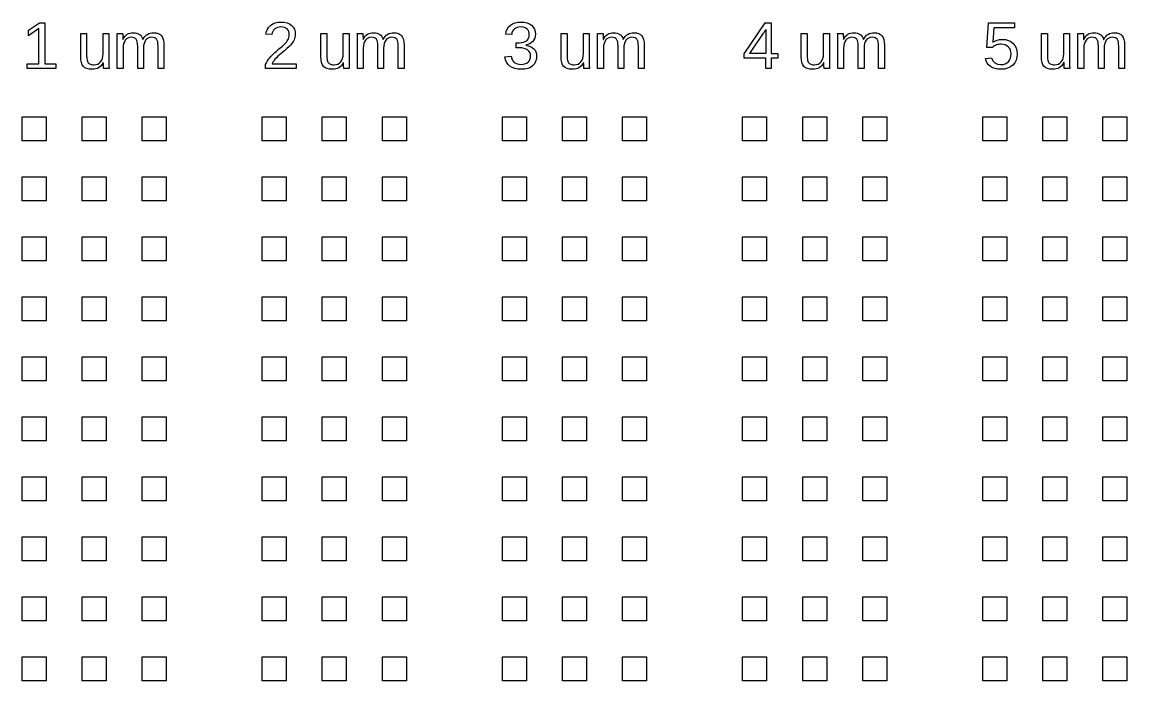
# Model space of a CAD drawing. Extents: x -21493 to 21493, y -12519 to 35265.
# Drawn here: x -19593 to -10396, y 5575 to 11061 of the extents above; entities that cross this region are included whole.
import ezdxf

# ---------------------------------------------------------------- set-up
doc = ezdxf.new("R2010")
doc.units = 0
doc.layers.add('L0D0_0', color=1, linetype='CONTINUOUS')

msp = doc.modelspace()

# ---------------------------------------------------------------- linework, layer by layer
at = {"layer": 'L0D0_0'}
for points in [[(-19551.05, 10673.452), (-19551.05, 10714.943), (-19453.686, 10714.943), (-19453.686, 11008.914), (-19539.954, 10947.355), (-19539.954, 10993.458), (-19449.587, 11055.559), (-19404.601, 11055.559), (-19404.601, 10714.943), (-19311.533, 10714.943), (-19311.533, 10673.452)], [(-17566.126, 10673.452), (-17566.126, 10707.896), (-17558.831, 10723.293), (-17550.733, 10737.758), (-17541.934, 10751.294), (-17532.337, 10763.894), (-17522.24, 10775.743), (-17511.845, 10787.015), (-17501.249, 10797.709), (-17490.451, 10807.826), (-17479.455, 10817.482), (-17468.56, 10826.777), (-17457.661, 10835.719), (-17446.867, 10844.303), (-17436.371, 10852.708), (-17426.375, 10861.116), (-17416.875, 10869.524), (-17407.979, 10877.929), (-17399.684, 10886.438), (-17392.284, 10895.153), (-17385.686, 10904.065), (-17379.89, 10913.183), (-17375.19, 10922.709), (-17371.893, 10932.848), (-17369.894, 10943.591), (-17369.192, 10954.948), (-17370.394, 10969.795), (-17373.791, 10982.882), (-17379.592, 10994.201), (-17387.685, 11003.761), (-17397.782, 11011.354), (-17409.68, 11016.781), (-17423.377, 11020.036), (-17438.87, 11021.119), (-17453.764, 11020.061), (-17467.359, 11016.881), (-17479.455, 11011.585), (-17490.253, 11004.168), (-17499.35, 10994.836), (-17506.348, 10983.794), (-17511.245, 10971.043), (-17514.042, 10956.574), (-17563.925, 10961.185), (-17559.427, 10982.933), (-17551.43, 11002.337), (-17540.036, 11019.406), (-17525.042, 11034.135), (-17507.045, 11046), (-17486.755, 11054.476), (-17463.961, 11059.558), (-17438.87, 11061.254), (-17411.68, 11059.549), (-17387.786, 11054.442), (-17367.294, 11045.924), (-17350.099, 11034.001), (-17336.504, 11018.939), (-17326.806, 11001.018), (-17321.01, 10980.228), (-17319.011, 10956.574), (-17319.708, 10945.473), (-17321.611, 10934.406), (-17324.71, 10923.373), (-17329.208, 10912.373), (-17334.904, 10901.39), (-17341.804, 10890.407), (-17349.998, 10879.42), (-17359.398, 10868.437), (-17371.792, 10855.946), (-17388.685, 10840.439), (-17410.18, 10821.913), (-17436.17, 10800.371), (-17450.966, 10787.939), (-17464.163, 10776.133), (-17475.759, 10764.953), (-17485.852, 10754.402), (-17494.352, 10744.259), (-17501.648, 10734.301), (-17507.645, 10724.532), (-17512.345, 10714.943), (-17313.114, 10714.943), (-17313.114, 10673.452)], [(-15439.851, 10668.029), (-15467.441, 10669.663), (-15492.032, 10674.573), (-15513.725, 10682.75), (-15532.419, 10694.2), (-15548.014, 10708.853), (-15560.009, 10726.64), (-15568.505, 10747.565), (-15573.503, 10771.622), (-15523.12, 10776.234), (-15514.225, 10746.574), (-15497.429, 10725.385), (-15472.636, 10712.675), (-15439.851, 10708.438), (-15422.354, 10709.572), (-15406.961, 10712.978), (-15393.466, 10718.656), (-15381.971, 10726.607), (-15372.773, 10736.792), (-15366.175, 10749.182), (-15362.277, 10763.777), (-15360.975, 10780.573), (-15362.474, 10795.31), (-15366.973, 10808.335), (-15374.47, 10819.649), (-15384.97, 10829.251), (-15398.263, 10836.903), (-15414.256, 10842.371), (-15432.95, 10845.652), (-15454.244, 10846.744), (-15481.834, 10846.744), (-15481.834, 10889.05), (-15455.345, 10889.05), (-15436.352, 10890.142), (-15419.657, 10893.422), (-15405.26, 10898.887), (-15393.067, 10906.539), (-15383.369, 10916.123), (-15376.469, 10927.388), (-15372.374, 10940.328), (-15370.971, 10954.948), (-15372.071, 10969.463), (-15375.469, 10982.37), (-15381.068, 10993.668), (-15388.968, 11003.357), (-15399.065, 11011.127), (-15411.358, 11016.68), (-15425.852, 11020.006), (-15442.547, 11021.119), (-15457.945, 11020.086), (-15471.737, 11016.982), (-15484.035, 11011.812), (-15494.732, 11004.575), (-15503.729, 10995.457), (-15510.524, 10984.642), (-15515.325, 10972.135), (-15517.925, 10957.93), (-15567.006, 10961.727), (-15562.609, 10983.899), (-15554.612, 11003.492), (-15543.112, 11020.506), (-15528.118, 11034.95), (-15510.226, 11046.458), (-15489.831, 11054.677), (-15467.138, 11059.608), (-15442.048, 11061.254), (-15414.857, 11059.583), (-15390.967, 11054.576), (-15370.173, 11046.227), (-15352.68, 11034.542), (-15338.686, 11019.872), (-15328.786, 11002.576), (-15322.789, 10982.651), (-15320.789, 10960.102), (-15322.091, 10942.651), (-15325.888, 10926.913), (-15332.285, 10912.889), (-15341.281, 10900.575), (-15352.68, 10890.041), (-15366.376, 10881.356), (-15382.471, 10874.514), (-15400.762, 10869.524), (-15400.762, 10868.437), (-15380.568, 10864.913), (-15362.676, 10858.945), (-15347.182, 10850.54), (-15334.087, 10839.692), (-15323.687, 10826.844), (-15316.19, 10812.438), (-15311.692, 10796.474), (-15310.193, 10778.947), (-15312.293, 10753.995), (-15318.589, 10732.029), (-15329.089, 10713.049), (-15343.881, 10697.047), (-15362.474, 10684.351), (-15384.667, 10675.283), (-15410.459, 10669.844)], [(-13402.54, 10673.452), (-13402.54, 10759.963), (-13582.582, 10759.963), (-13582.582, 10797.931), (-13407.74, 11055.559), (-13356.458, 11055.559), (-13356.458, 10798.473), (-13302.778, 10798.473), (-13302.778, 10759.963), (-13356.458, 10759.963), (-13356.458, 10673.452)], [(-11446.109, 10668.029), (-11471.498, 10669.487), (-11494.392, 10673.859), (-11514.586, 10681.146), (-11532.28, 10691.352), (-11547.274, 10704.317), (-11559.068, 10719.895), (-11567.968, 10738.081), (-11573.864, 10758.88), (-11524.481, 10764.575), (-11513.683, 10739.778), (-11496.891, 10722.062), (-11473.997, 10711.436), (-11445.008, 10707.896), (-11426.415, 10709.378), (-11409.922, 10713.826), (-11395.625, 10721.243), (-11383.428, 10731.626), (-11373.73, 10744.6), (-11366.733, 10759.795), (-11362.634, 10777.208), (-11361.235, 10796.843), (-11362.634, 10814.013), (-11366.834, 10829.456), (-11373.831, 10843.165), (-11383.63, 10855.148), (-11395.726, 10864.879), (-11409.821, 10871.83), (-11425.915, 10875.997), (-11443.908, 10877.387), (-11453.606, 10877), (-11463.001, 10875.829), (-11472.098, 10873.88), (-11480.797, 10871.15), (-11489.394, 10867.492), (-11497.891, 10862.741), (-11506.387, 10856.912), (-11514.985, 10849.999), (-11562.667, 10849.999), (-11549.971, 11055.559), (-11332.747, 11055.559), (-11332.747, 11014.067), (-11505.488, 11014.067), (-11512.784, 10892.847), (-11495.992, 10903.523), (-11477.197, 10911.151), (-11456.504, 10915.729), (-11433.912, 10917.253), (-11407.12, 10915.183), (-11383.231, 10908.983), (-11362.134, 10898.643), (-11343.944, 10884.166), (-11329.349, 10866.37), (-11318.849, 10846.063), (-11312.553, 10823.253), (-11310.453, 10797.931), (-11312.755, 10769.304), (-11319.449, 10743.894), (-11330.747, 10721.71), (-11346.443, 10702.742), (-11366.137, 10687.555), (-11389.325, 10676.707), (-11415.919, 10670.197)], [(-19011.934, 10668.029), (-19034.425, 10669.529), (-19053.72, 10674.031), (-19069.814, 10681.528), (-19082.612, 10692.028), (-19092.406, 10705.989), (-19099.403, 10723.86), (-19103.603, 10745.65), (-19105.002, 10771.354), (-19105.002, 10966.88), (-19055.921, 10966.88), (-19055.921, 10780.846), (-19055.522, 10767.149), (-19054.421, 10755.083), (-19052.62, 10744.642), (-19050.221, 10735.826), (-19046.924, 10728.388), (-19042.825, 10722.062), (-19037.827, 10716.859), (-19032.027, 10712.776), (-19025.03, 10709.689), (-19016.634, 10707.488), (-19006.735, 10706.165), (-18995.441, 10705.724), (-18978.746, 10707.232), (-18963.853, 10711.76), (-18950.854, 10719.303), (-18939.757, 10729.862), (-18930.862, 10743.096), (-18924.566, 10758.674), (-18920.765, 10776.591), (-18919.467, 10796.843), (-18919.467, 10966.88), (-18870.684, 10966.88), (-18870.684, 10736.099), (-18870.583, 10712.961), (-18870.281, 10694.809), (-18869.781, 10681.642), (-18868.983, 10673.452), (-18915.166, 10673.452), (-18915.267, 10674.418), (-18915.368, 10675.963), (-18915.569, 10678.08), (-18915.666, 10680.776), (-18915.767, 10683.868), (-18915.968, 10687.181), (-18916.166, 10690.718), (-18916.367, 10694.468), (-18916.569, 10699.189), (-18916.766, 10705.624), (-18917.069, 10713.767), (-18917.266, 10723.625), (-18918.068, 10723.625), (-18926.863, 10709.546), (-18936.259, 10697.69), (-18946.259, 10688.055), (-18957.053, 10680.642), (-18968.75, 10675.123), (-18981.845, 10671.184), (-18996.239, 10668.819)], [(-18800.905, 10673.452), (-18800.905, 10904.233), (-18801.006, 10927.371), (-18801.304, 10945.523), (-18801.804, 10958.695), (-18802.505, 10966.88), (-18756.423, 10966.88), (-18756.322, 10965.914), (-18756.121, 10964.373), (-18756.02, 10962.252), (-18755.822, 10959.56), (-18755.722, 10956.464), (-18755.52, 10953.151), (-18755.423, 10949.618), (-18755.222, 10945.864), (-18755.02, 10941.143), (-18754.722, 10934.713), (-18754.52, 10926.565), (-18754.222, 10916.711), (-18753.424, 10916.711), (-18745.327, 10931.117), (-18736.528, 10943.15), (-18727.233, 10952.815), (-18717.334, 10960.102), (-18706.64, 10965.44), (-18694.742, 10969.253), (-18681.848, 10971.542), (-18667.753, 10972.303), (-18651.956, 10971.475), (-18637.861, 10968.98), (-18625.568, 10964.831), (-18614.971, 10959.014), (-18606.071, 10951.387), (-18598.574, 10941.794), (-18592.577, 10930.235), (-18587.978, 10916.711), (-18587.18, 10916.711), (-18579.183, 10930.458), (-18570.384, 10942.134), (-18560.787, 10951.744), (-18550.493, 10959.287), (-18539.094, 10964.982), (-18526.599, 10969.048), (-18513.004, 10971.492), (-18498.211, 10972.303), (-18477.518, 10970.795), (-18459.823, 10966.271), (-18445.228, 10958.728), (-18433.531, 10948.169), (-18424.732, 10934.167), (-18418.436, 10916.304), (-18414.64, 10894.573), (-18413.338, 10868.983), (-18413.338, 10673.452), (-18461.621, 10673.452), (-18461.621, 10859.491), (-18462.322, 10879.134), (-18464.519, 10895.489), (-18468.219, 10908.559), (-18473.318, 10918.337), (-18480.315, 10925.456), (-18489.614, 10930.542), (-18501.307, 10933.591), (-18515.305, 10934.608), (-18530.4, 10933.125), (-18543.794, 10928.677), (-18555.289, 10921.26), (-18565.088, 10910.882), (-18572.883, 10897.769), (-18578.381, 10882.166), (-18581.783, 10864.073), (-18582.879, 10843.489), (-18582.879, 10673.452), (-18631.162, 10673.452), (-18631.162, 10859.491), (-18631.864, 10879.134), (-18634.064, 10895.489), (-18637.664, 10908.559), (-18642.758, 10918.337), (-18649.76, 10925.456), (-18659.155, 10930.542), (-18670.751, 10933.591), (-18684.847, 10934.608), (-18699.639, 10933.117), (-18712.735, 10928.644), (-18724.234, 10921.184), (-18734.129, 10910.743), (-18742.126, 10897.593), (-18747.826, 10881.998), (-18751.223, 10863.964), (-18752.324, 10843.489), (-18752.324, 10673.452)], [(-17012.612, 10668.029), (-17035.108, 10669.529), (-17054.398, 10674.031), (-17070.497, 10681.528), (-17083.29, 10692.028), (-17093.089, 10705.989), (-17100.086, 10723.86), (-17104.282, 10745.65), (-17105.684, 10771.354), (-17105.684, 10966.88), (-17056.599, 10966.88), (-17056.599, 10780.846), (-17056.2, 10767.149), (-17055.1, 10755.083), (-17053.302, 10744.642), (-17050.9, 10735.826), (-17047.603, 10728.388), (-17043.503, 10722.062), (-17038.505, 10716.859), (-17032.709, 10712.776), (-17025.708, 10709.689), (-17017.312, 10707.488), (-17007.417, 10706.165), (-16996.119, 10705.724), (-16979.424, 10707.232), (-16964.531, 10711.76), (-16951.536, 10719.303), (-16940.44, 10729.862), (-16931.544, 10743.096), (-16925.244, 10758.674), (-16921.447, 10776.591), (-16920.145, 10796.843), (-16920.145, 10966.88), (-16871.362, 10966.88), (-16871.362, 10736.099), (-16871.261, 10712.961), (-16870.963, 10694.809), (-16870.463, 10681.642), (-16869.661, 10673.452), (-16915.849, 10673.452), (-16915.949, 10674.418), (-16916.046, 10675.963), (-16916.248, 10678.08), (-16916.348, 10680.776), (-16916.449, 10683.868), (-16916.647, 10687.181), (-16916.848, 10690.718), (-16917.046, 10694.468), (-16917.247, 10699.189), (-16917.449, 10705.624), (-16917.747, 10713.767), (-16917.949, 10723.625), (-16918.747, 10723.625), (-16927.541, 10709.546), (-16936.941, 10697.69), (-16946.937, 10688.055), (-16957.735, 10680.642), (-16969.428, 10675.123), (-16982.524, 10671.184), (-16996.921, 10668.819)], [(-16801.588, 10673.452), (-16801.588, 10904.233), (-16801.684, 10927.371), (-16801.987, 10945.523), (-16802.486, 10958.695), (-16803.184, 10966.88), (-16757.101, 10966.88), (-16757, 10965.914), (-16756.803, 10964.373), (-16756.702, 10962.252), (-16756.501, 10959.56), (-16756.4, 10956.464), (-16756.202, 10953.151), (-16756.102, 10949.618), (-16755.9, 10945.864), (-16755.703, 10941.143), (-16755.4, 10934.713), (-16755.203, 10926.565), (-16754.9, 10916.711), (-16754.102, 10916.711), (-16746.005, 10931.117), (-16737.21, 10943.15), (-16727.911, 10952.815), (-16718.016, 10960.102), (-16707.319, 10965.44), (-16695.424, 10969.253), (-16682.526, 10971.542), (-16668.431, 10972.303), (-16652.639, 10971.475), (-16638.544, 10968.98), (-16626.246, 10964.831), (-16615.649, 10959.014), (-16606.754, 10951.387), (-16599.257, 10941.794), (-16593.255, 10930.235), (-16588.66, 10916.711), (-16587.858, 10916.711), (-16579.861, 10930.458), (-16571.066, 10942.134), (-16561.469, 10951.744), (-16551.171, 10959.287), (-16539.776, 10964.982), (-16527.281, 10969.048), (-16513.686, 10971.492), (-16498.889, 10972.303), (-16478.196, 10970.795), (-16460.501, 10966.271), (-16445.906, 10958.728), (-16434.209, 10948.169), (-16425.415, 10934.167), (-16419.115, 10916.304), (-16415.318, 10894.573), (-16414.02, 10868.983), (-16414.02, 10673.452), (-16462.303, 10673.452), (-16462.303, 10859.491), (-16463, 10879.134), (-16465.201, 10895.489), (-16468.901, 10908.559), (-16473.996, 10918.337), (-16480.993, 10925.456), (-16490.292, 10930.542), (-16501.989, 10933.591), (-16515.983, 10934.608), (-16531.078, 10933.125), (-16544.472, 10928.677), (-16555.972, 10921.26), (-16565.766, 10910.882), (-16573.565, 10897.769), (-16579.063, 10882.166), (-16582.461, 10864.073), (-16583.561, 10843.489), (-16583.561, 10673.452), (-16631.845, 10673.452), (-16631.845, 10859.491), (-16632.542, 10879.134), (-16634.743, 10895.489), (-16638.342, 10908.559), (-16643.441, 10918.337), (-16650.438, 10925.456), (-16659.833, 10930.542), (-16671.43, 10933.591), (-16685.525, 10934.608), (-16700.321, 10933.117), (-16713.417, 10928.644), (-16724.912, 10921.184), (-16734.808, 10910.743), (-16742.804, 10897.593), (-16748.504, 10881.998), (-16751.902, 10863.964), (-16753.002, 10843.489), (-16753.002, 10673.452)], [(-15013.295, 10668.029), (-15035.786, 10669.529), (-15055.081, 10674.031), (-15071.175, 10681.528), (-15083.972, 10692.028), (-15093.767, 10705.989), (-15100.764, 10723.86), (-15104.964, 10745.65), (-15106.363, 10771.354), (-15106.363, 10966.88), (-15057.281, 10966.88), (-15057.281, 10780.846), (-15056.878, 10767.149), (-15055.782, 10755.083), (-15053.98, 10744.642), (-15051.582, 10735.826), (-15048.281, 10728.388), (-15044.186, 10722.062), (-15039.184, 10716.859), (-15033.388, 10712.776), (-15026.39, 10709.689), (-15017.995, 10707.488), (-15008.095, 10706.165), (-14996.801, 10705.724), (-14980.106, 10707.232), (-14965.209, 10711.76), (-14952.214, 10719.303), (-14941.118, 10729.862), (-14932.222, 10743.096), (-14925.922, 10758.674), (-14922.125, 10776.591), (-14920.828, 10796.843), (-14920.828, 10966.88), (-14872.04, 10966.88), (-14872.04, 10736.099), (-14871.944, 10712.961), (-14871.641, 10694.809), (-14871.142, 10681.642), (-14870.344, 10673.452), (-14916.527, 10673.452), (-14916.628, 10674.418), (-14916.728, 10675.963), (-14916.926, 10678.08), (-14917.027, 10680.776), (-14917.127, 10683.868), (-14917.329, 10687.181), (-14917.526, 10690.718), (-14917.728, 10694.468), (-14917.925, 10699.189), (-14918.127, 10705.624), (-14918.425, 10713.767), (-14918.627, 10723.625), (-14919.425, 10723.625), (-14928.224, 10709.546), (-14937.619, 10697.69), (-14947.615, 10688.055), (-14958.413, 10680.642), (-14970.11, 10675.123), (-14983.206, 10671.184), (-14997.599, 10668.819)], [(-14802.266, 10673.452), (-14802.266, 10904.233), (-14802.367, 10927.371), (-14802.665, 10945.523), (-14803.165, 10958.695), (-14803.866, 10966.88), (-14757.779, 10966.88), (-14757.683, 10965.914), (-14757.481, 10964.373), (-14757.38, 10962.252), (-14757.183, 10959.56), (-14757.082, 10956.464), (-14756.881, 10953.151), (-14756.78, 10949.618), (-14756.582, 10945.864), (-14756.381, 10941.143), (-14756.083, 10934.713), (-14755.881, 10926.565), (-14755.583, 10916.711), (-14754.781, 10916.711), (-14746.683, 10931.117), (-14737.888, 10943.15), (-14728.589, 10952.815), (-14718.694, 10960.102), (-14707.997, 10965.44), (-14696.102, 10969.253), (-14683.208, 10971.542), (-14669.113, 10972.303), (-14653.317, 10971.475), (-14639.222, 10968.98), (-14626.924, 10964.831), (-14616.328, 10959.014), (-14607.432, 10951.387), (-14599.935, 10941.794), (-14593.937, 10930.235), (-14589.338, 10916.711), (-14588.54, 10916.711), (-14580.544, 10930.458), (-14571.745, 10942.134), (-14562.148, 10951.744), (-14551.849, 10959.287), (-14540.455, 10964.982), (-14527.96, 10969.048), (-14514.364, 10971.492), (-14499.568, 10972.303), (-14478.874, 10970.795), (-14461.184, 10966.271), (-14446.589, 10958.728), (-14434.892, 10948.169), (-14426.093, 10934.167), (-14419.797, 10916.304), (-14415.996, 10894.573), (-14414.698, 10868.983), (-14414.698, 10673.452), (-14462.981, 10673.452), (-14462.981, 10859.491), (-14463.683, 10879.134), (-14465.879, 10895.489), (-14469.58, 10908.559), (-14474.678, 10918.337), (-14481.676, 10925.456), (-14490.97, 10930.542), (-14502.667, 10933.591), (-14516.662, 10934.608), (-14531.756, 10933.125), (-14545.154, 10928.677), (-14556.65, 10921.26), (-14566.448, 10910.882), (-14574.244, 10897.769), (-14579.741, 10882.166), (-14583.139, 10864.073), (-14584.24, 10843.489), (-14584.24, 10673.452), (-14632.523, 10673.452), (-14632.523, 10859.491), (-14633.224, 10879.134), (-14635.421, 10895.489), (-14639.02, 10908.559), (-14644.119, 10918.337), (-14651.116, 10925.456), (-14660.516, 10930.542), (-14672.112, 10933.591), (-14686.207, 10934.608), (-14701, 10933.117), (-14714.095, 10928.644), (-14725.591, 10921.184), (-14735.49, 10910.743), (-14743.487, 10897.593), (-14749.186, 10881.998), (-14752.584, 10863.964), (-14753.684, 10843.489), (-14753.684, 10673.452)], [(-13537.595, 10798.473), (-13533.299, 10803.895), (-13518.603, 10823.963), (-13420.735, 10968.237), (-13418.735, 10971.286), (-13416.337, 10975.289), (-13413.439, 10980.236), (-13410.138, 10986.133), (-13407.043, 10991.812), (-13404.741, 10996.1), (-13403.242, 10998.998), (-13402.54, 11000.506), (-13402.54, 10798.473)], [(-13013.973, 10668.029), (-13036.468, 10669.529), (-13055.759, 10674.031), (-13071.853, 10681.528), (-13084.651, 10692.028), (-13094.445, 10705.989), (-13101.446, 10723.86), (-13105.642, 10745.65), (-13107.041, 10771.354), (-13107.041, 10966.88), (-13057.96, 10966.88), (-13057.96, 10780.846), (-13057.561, 10767.149), (-13056.46, 10755.083), (-13054.658, 10744.642), (-13052.26, 10735.826), (-13048.963, 10728.388), (-13044.864, 10722.062), (-13039.866, 10716.859), (-13034.066, 10712.776), (-13027.069, 10709.689), (-13018.673, 10707.488), (-13008.778, 10706.165), (-12997.48, 10705.724), (-12980.785, 10707.232), (-12965.891, 10711.76), (-12952.897, 10719.303), (-12941.8, 10729.862), (-12932.9, 10743.096), (-12926.605, 10758.674), (-12922.804, 10776.591), (-12921.506, 10796.843), (-12921.506, 10966.88), (-12872.723, 10966.88), (-12872.723, 10736.099), (-12872.622, 10712.961), (-12872.324, 10694.809), (-12871.824, 10681.642), (-12871.022, 10673.452), (-12917.209, 10673.452), (-12917.306, 10674.418), (-12917.407, 10675.963), (-12917.608, 10678.08), (-12917.709, 10680.776), (-12917.806, 10683.868), (-12918.007, 10687.181), (-12918.209, 10690.718), (-12918.406, 10694.468), (-12918.608, 10699.189), (-12918.805, 10705.624), (-12919.108, 10713.767), (-12919.305, 10723.625), (-12920.107, 10723.625), (-12928.902, 10709.546), (-12938.302, 10697.69), (-12948.298, 10688.055), (-12959.092, 10680.642), (-12970.789, 10675.123), (-12983.884, 10671.184), (-12998.278, 10668.819)], [(-12802.944, 10673.452), (-12802.944, 10904.233), (-12803.045, 10927.371), (-12803.347, 10945.523), (-12803.847, 10958.695), (-12804.544, 10966.88), (-12758.462, 10966.88), (-12758.361, 10965.914), (-12758.159, 10964.373), (-12758.063, 10962.252), (-12757.861, 10959.56), (-12757.76, 10956.464), (-12757.563, 10953.151), (-12757.462, 10949.618), (-12757.261, 10945.864), (-12757.063, 10941.143), (-12756.761, 10934.713), (-12756.563, 10926.565), (-12756.261, 10916.711), (-12755.463, 10916.711), (-12747.365, 10931.117), (-12738.566, 10943.15), (-12729.272, 10952.815), (-12719.372, 10960.102), (-12708.679, 10965.44), (-12696.781, 10969.253), (-12683.887, 10971.542), (-12669.791, 10972.303), (-12653.995, 10971.475), (-12639.9, 10968.98), (-12627.607, 10964.831), (-12617.01, 10959.014), (-12608.114, 10951.387), (-12600.613, 10941.794), (-12594.616, 10930.235), (-12590.017, 10916.711), (-12589.219, 10916.711), (-12581.222, 10930.458), (-12572.423, 10942.134), (-12562.826, 10951.744), (-12552.532, 10959.287), (-12541.137, 10964.982), (-12528.638, 10969.048), (-12515.042, 10971.492), (-12500.25, 10972.303), (-12479.557, 10970.795), (-12461.862, 10966.271), (-12447.267, 10958.728), (-12435.57, 10948.169), (-12426.775, 10934.167), (-12420.475, 10916.304), (-12416.678, 10894.573), (-12415.376, 10868.983), (-12415.376, 10673.452), (-12463.66, 10673.452), (-12463.66, 10859.491), (-12464.361, 10879.134), (-12466.562, 10895.489), (-12470.258, 10908.559), (-12475.357, 10918.337), (-12482.354, 10925.456), (-12491.653, 10930.542), (-12503.35, 10933.591), (-12517.344, 10934.608), (-12532.439, 10933.125), (-12545.833, 10928.677), (-12557.328, 10921.26), (-12567.127, 10910.882), (-12574.922, 10897.769), (-12580.424, 10882.166), (-12583.822, 10864.073), (-12584.922, 10843.489), (-12584.922, 10673.452), (-12633.205, 10673.452), (-12633.205, 10859.491), (-12633.902, 10879.134), (-12636.103, 10895.489), (-12639.703, 10908.559), (-12644.801, 10918.337), (-12651.799, 10925.456), (-12661.194, 10930.542), (-12672.79, 10933.591), (-12686.885, 10934.608), (-12701.682, 10933.117), (-12714.778, 10928.644), (-12726.273, 10921.184), (-12736.168, 10910.743), (-12744.165, 10897.593), (-12749.864, 10881.998), (-12753.262, 10863.964), (-12754.363, 10843.489), (-12754.363, 10673.452)], [(-11014.655, 10668.029), (-11037.146, 10669.529), (-11056.441, 10674.031), (-11072.536, 10681.528), (-11085.329, 10692.028), (-11095.127, 10705.989), (-11102.125, 10723.86), (-11106.325, 10745.65), (-11107.723, 10771.354), (-11107.723, 10966.88), (-11058.638, 10966.88), (-11058.638, 10780.846), (-11058.239, 10767.149), (-11057.138, 10755.083), (-11055.341, 10744.642), (-11052.943, 10735.826), (-11049.641, 10728.388), (-11045.542, 10722.062), (-11040.544, 10716.859), (-11034.748, 10712.776), (-11027.751, 10709.689), (-11019.351, 10707.488), (-11009.456, 10706.165), (-10998.158, 10705.724), (-10981.467, 10707.232), (-10966.57, 10711.76), (-10953.575, 10719.303), (-10942.478, 10729.862), (-10933.583, 10743.096), (-10927.283, 10758.674), (-10923.486, 10776.591), (-10922.184, 10796.843), (-10922.184, 10966.88), (-10873.401, 10966.88), (-10873.401, 10736.099), (-10873.3, 10712.961), (-10873.002, 10694.809), (-10872.502, 10681.642), (-10871.704, 10673.452), (-10917.887, 10673.452), (-10917.988, 10674.418), (-10918.089, 10675.963), (-10918.286, 10678.08), (-10918.387, 10680.776), (-10918.488, 10683.868), (-10918.685, 10687.181), (-10918.887, 10690.718), (-10919.089, 10694.468), (-10919.286, 10699.189), (-10919.488, 10705.624), (-10919.786, 10713.767), (-10919.987, 10723.625), (-10920.785, 10723.625), (-10929.584, 10709.546), (-10938.98, 10697.69), (-10948.976, 10688.055), (-10959.774, 10680.642), (-10971.467, 10675.123), (-10984.562, 10671.184), (-10998.96, 10668.819)], [(-10803.626, 10673.452), (-10803.626, 10904.233), (-10803.727, 10927.371), (-10804.025, 10945.523), (-10804.525, 10958.695), (-10805.227, 10966.88), (-10759.14, 10966.88), (-10759.039, 10965.914), (-10758.842, 10964.373), (-10758.741, 10962.252), (-10758.539, 10959.56), (-10758.443, 10956.464), (-10758.241, 10953.151), (-10758.14, 10949.618), (-10757.943, 10945.864), (-10757.741, 10941.143), (-10757.443, 10934.713), (-10757.242, 10926.565), (-10756.943, 10916.711), (-10756.141, 10916.711), (-10748.044, 10931.117), (-10739.249, 10943.15), (-10729.95, 10952.815), (-10720.055, 10960.102), (-10709.357, 10965.44), (-10697.463, 10969.253), (-10684.565, 10971.542), (-10670.47, 10972.303), (-10654.678, 10971.475), (-10640.582, 10968.98), (-10628.285, 10964.831), (-10617.688, 10959.014), (-10608.793, 10951.387), (-10601.296, 10941.794), (-10595.298, 10930.235), (-10590.699, 10916.711), (-10589.897, 10916.711), (-10581.9, 10930.458), (-10573.105, 10942.134), (-10563.508, 10951.744), (-10553.21, 10959.287), (-10541.815, 10964.982), (-10529.32, 10969.048), (-10515.725, 10971.492), (-10500.928, 10972.303), (-10480.235, 10970.795), (-10462.54, 10966.271), (-10447.945, 10958.728), (-10436.252, 10948.169), (-10427.453, 10934.167), (-10421.158, 10916.304), (-10417.357, 10894.573), (-10416.059, 10868.983), (-10416.059, 10673.452), (-10464.342, 10673.452), (-10464.342, 10859.491), (-10465.039, 10879.134), (-10467.24, 10895.489), (-10470.94, 10908.559), (-10476.039, 10918.337), (-10483.036, 10925.456), (-10492.331, 10930.542), (-10504.028, 10933.591), (-10518.022, 10934.608), (-10533.117, 10933.125), (-10546.515, 10928.677), (-10558.01, 10921.26), (-10567.805, 10910.882), (-10575.604, 10897.769), (-10581.102, 10882.166), (-10584.5, 10864.073), (-10585.6, 10843.489), (-10585.6, 10673.452), (-10633.883, 10673.452), (-10633.883, 10859.491), (-10634.585, 10879.134), (-10636.781, 10895.489), (-10640.381, 10908.559), (-10645.48, 10918.337), (-10652.477, 10925.456), (-10661.872, 10930.542), (-10673.468, 10933.591), (-10687.564, 10934.608), (-10702.36, 10933.117), (-10715.456, 10928.644), (-10726.951, 10921.184), (-10736.851, 10910.743), (-10744.847, 10897.593), (-10750.543, 10881.998), (-10753.945, 10863.964), (-10755.041, 10843.489), (-10755.041, 10673.452)], [(-19593.336, 10073.658), (-19593.336, 10273.591), (-19393.403, 10273.591), (-19393.403, 10073.658)], [(-19093.507, 10073.658), (-19093.507, 10273.591), (-18893.574, 10273.591), (-18893.574, 10073.658)], [(-18593.677, 10073.658), (-18593.677, 10273.591), (-18393.745, 10273.591), (-18393.745, 10073.658)], [(-17594.018, 10073.658), (-17594.018, 10273.591), (-17394.086, 10273.591), (-17394.086, 10073.658)], [(-17094.185, 10073.658), (-17094.185, 10273.591), (-16894.256, 10273.591), (-16894.256, 10073.658)], [(-16594.355, 10073.658), (-16594.355, 10273.591), (-16394.423, 10273.591), (-16394.423, 10073.658)], [(-15594.697, 10073.658), (-15594.697, 10273.591), (-15394.764, 10273.591), (-15394.764, 10073.658)], [(-15094.867, 10073.658), (-15094.867, 10273.591), (-14894.935, 10273.591), (-14894.935, 10073.658)], [(-14595.038, 10073.658), (-14595.038, 10273.591), (-14395.105, 10273.591), (-14395.105, 10073.658)], [(-13595.375, 10073.658), (-13595.375, 10273.591), (-13395.446, 10273.591), (-13395.446, 10073.658)], [(-13095.545, 10073.658), (-13095.545, 10273.591), (-12895.613, 10273.591), (-12895.613, 10073.658)], [(-12595.716, 10073.658), (-12595.716, 10273.591), (-12395.783, 10273.591), (-12395.783, 10073.658)], [(-11596.057, 10073.658), (-11596.057, 10273.591), (-11396.125, 10273.591), (-11396.125, 10073.658)], [(-11096.228, 10073.658), (-11096.228, 10273.591), (-10896.295, 10273.591), (-10896.295, 10073.658)], [(-10596.398, 10073.658), (-10596.398, 10273.591), (-10396.466, 10273.591), (-10396.466, 10073.658)], [(-19593.336, 9573.829), (-19593.336, 9773.761), (-19393.403, 9773.761), (-19393.403, 9573.829)], [(-19093.507, 9573.829), (-19093.507, 9773.761), (-18893.574, 9773.761), (-18893.574, 9573.829)], [(-18593.677, 9573.829), (-18593.677, 9773.761), (-18393.745, 9773.761), (-18393.745, 9573.829)], [(-17594.018, 9573.829), (-17594.018, 9773.761), (-17394.086, 9773.761), (-17394.086, 9573.829)], [(-17094.185, 9573.829), (-17094.185, 9773.761), (-16894.256, 9773.761), (-16894.256, 9573.829)], [(-16594.355, 9573.829), (-16594.355, 9773.761), (-16394.423, 9773.761), (-16394.423, 9573.829)], [(-15594.697, 9573.829), (-15594.697, 9773.761), (-15394.764, 9773.761), (-15394.764, 9573.829)], [(-15094.867, 9573.829), (-15094.867, 9773.761), (-14894.935, 9773.761), (-14894.935, 9573.829)], [(-14595.038, 9573.829), (-14595.038, 9773.761), (-14395.105, 9773.761), (-14395.105, 9573.829)], [(-13595.375, 9573.829), (-13595.375, 9773.761), (-13395.446, 9773.761), (-13395.446, 9573.829)], [(-13095.545, 9573.829), (-13095.545, 9773.761), (-12895.613, 9773.761), (-12895.613, 9573.829)], [(-12595.716, 9573.829), (-12595.716, 9773.761), (-12395.783, 9773.761), (-12395.783, 9573.829)], [(-11596.057, 9573.829), (-11596.057, 9773.761), (-11396.125, 9773.761), (-11396.125, 9573.829)], [(-11096.228, 9573.829), (-11096.228, 9773.761), (-10896.295, 9773.761), (-10896.295, 9573.829)], [(-10596.398, 9573.829), (-10596.398, 9773.761), (-10396.466, 9773.761), (-10396.466, 9573.829)], [(-19593.336, 9073.999), (-19593.336, 9273.928), (-19393.403, 9273.928), (-19393.403, 9073.999)], [(-19093.507, 9073.999), (-19093.507, 9273.928), (-18893.574, 9273.928), (-18893.574, 9073.999)], [(-18593.677, 9073.999), (-18593.677, 9273.928), (-18393.745, 9273.928), (-18393.745, 9073.999)], [(-17594.018, 9073.999), (-17594.018, 9273.928), (-17394.086, 9273.928), (-17394.086, 9073.999)], [(-17094.185, 9073.999), (-17094.185, 9273.928), (-16894.256, 9273.928), (-16894.256, 9073.999)], [(-16594.355, 9073.999), (-16594.355, 9273.928), (-16394.423, 9273.928), (-16394.423, 9073.999)], [(-15594.697, 9073.999), (-15594.697, 9273.928), (-15394.764, 9273.928), (-15394.764, 9073.999)], [(-15094.867, 9073.999), (-15094.867, 9273.928), (-14894.935, 9273.928), (-14894.935, 9073.999)], [(-14595.038, 9073.999), (-14595.038, 9273.928), (-14395.105, 9273.928), (-14395.105, 9073.999)], [(-13595.375, 9073.999), (-13595.375, 9273.928), (-13395.446, 9273.928), (-13395.446, 9073.999)], [(-13095.545, 9073.999), (-13095.545, 9273.928), (-12895.613, 9273.928), (-12895.613, 9073.999)], [(-12595.716, 9073.999), (-12595.716, 9273.928), (-12395.783, 9273.928), (-12395.783, 9073.999)], [(-11596.057, 9073.999), (-11596.057, 9273.928), (-11396.125, 9273.928), (-11396.125, 9073.999)], [(-11096.228, 9073.999), (-11096.228, 9273.928), (-10896.295, 9273.928), (-10896.295, 9073.999)], [(-10596.398, 9073.999), (-10596.398, 9273.928), (-10396.466, 9273.928), (-10396.466, 9073.999)], [(-19593.336, 8574.166), (-19593.336, 8774.098), (-19393.403, 8774.098), (-19393.403, 8574.166)], [(-19093.507, 8574.166), (-19093.507, 8774.098), (-18893.574, 8774.098), (-18893.574, 8574.166)], [(-18593.677, 8574.166), (-18593.677, 8774.098), (-18393.745, 8774.098), (-18393.745, 8574.166)], [(-17594.018, 8574.166), (-17594.018, 8774.098), (-17394.086, 8774.098), (-17394.086, 8574.166)], [(-17094.185, 8574.166), (-17094.185, 8774.098), (-16894.256, 8774.098), (-16894.256, 8574.166)], [(-16594.355, 8574.166), (-16594.355, 8774.098), (-16394.423, 8774.098), (-16394.423, 8574.166)], [(-15594.697, 8574.166), (-15594.697, 8774.098), (-15394.764, 8774.098), (-15394.764, 8574.166)], [(-15094.867, 8574.166), (-15094.867, 8774.098), (-14894.935, 8774.098), (-14894.935, 8574.166)], [(-14595.038, 8574.166), (-14595.038, 8774.098), (-14395.105, 8774.098), (-14395.105, 8574.166)], [(-13595.375, 8574.166), (-13595.375, 8774.098), (-13395.446, 8774.098), (-13395.446, 8574.166)], [(-13095.545, 8574.166), (-13095.545, 8774.098), (-12895.613, 8774.098), (-12895.613, 8574.166)], [(-12595.716, 8574.166), (-12595.716, 8774.098), (-12395.783, 8774.098), (-12395.783, 8574.166)], [(-11596.057, 8574.166), (-11596.057, 8774.098), (-11396.125, 8774.098), (-11396.125, 8574.166)], [(-11096.228, 8574.166), (-11096.228, 8774.098), (-10896.295, 8774.098), (-10896.295, 8574.166)], [(-10596.398, 8574.166), (-10596.398, 8774.098), (-10396.466, 8774.098), (-10396.466, 8574.166)], [(-19593.336, 8074.336), (-19593.336, 8274.269), (-19393.403, 8274.269), (-19393.403, 8074.336)], [(-19093.507, 8074.336), (-19093.507, 8274.269), (-18893.574, 8274.269), (-18893.574, 8074.336)], [(-18593.677, 8074.336), (-18593.677, 8274.269), (-18393.745, 8274.269), (-18393.745, 8074.336)], [(-17594.018, 8074.336), (-17594.018, 8274.269), (-17394.086, 8274.269), (-17394.086, 8074.336)], [(-17094.185, 8074.336), (-17094.185, 8274.269), (-16894.256, 8274.269), (-16894.256, 8074.336)], [(-16594.355, 8074.336), (-16594.355, 8274.269), (-16394.423, 8274.269), (-16394.423, 8074.336)], [(-15594.697, 8074.336), (-15594.697, 8274.269), (-15394.764, 8274.269), (-15394.764, 8074.336)], [(-15094.867, 8074.336), (-15094.867, 8274.269), (-14894.935, 8274.269), (-14894.935, 8074.336)], [(-14595.038, 8074.336), (-14595.038, 8274.269), (-14395.105, 8274.269), (-14395.105, 8074.336)], [(-13595.375, 8074.336), (-13595.375, 8274.269), (-13395.446, 8274.269), (-13395.446, 8074.336)], [(-13095.545, 8074.336), (-13095.545, 8274.269), (-12895.613, 8274.269), (-12895.613, 8074.336)], [(-12595.716, 8074.336), (-12595.716, 8274.269), (-12395.783, 8274.269), (-12395.783, 8074.336)], [(-11596.057, 8074.336), (-11596.057, 8274.269), (-11396.125, 8274.269), (-11396.125, 8074.336)], [(-11096.228, 8074.336), (-11096.228, 8274.269), (-10896.295, 8274.269), (-10896.295, 8074.336)], [(-10596.398, 8074.336), (-10596.398, 8274.269), (-10396.466, 8274.269), (-10396.466, 8074.336)], [(-19593.336, 7574.507), (-19593.336, 7774.439), (-19393.403, 7774.439), (-19393.403, 7574.507)], [(-19093.507, 7574.507), (-19093.507, 7774.439), (-18893.574, 7774.439), (-18893.574, 7574.507)], [(-18593.677, 7574.507), (-18593.677, 7774.439), (-18393.745, 7774.439), (-18393.745, 7574.507)], [(-17594.018, 7574.507), (-17594.018, 7774.439), (-17394.086, 7774.439), (-17394.086, 7574.507)], [(-17094.185, 7574.507), (-17094.185, 7774.439), (-16894.256, 7774.439), (-16894.256, 7574.507)], [(-16594.355, 7574.507), (-16594.355, 7774.439), (-16394.423, 7774.439), (-16394.423, 7574.507)], [(-15594.697, 7574.507), (-15594.697, 7774.439), (-15394.764, 7774.439), (-15394.764, 7574.507)], [(-15094.867, 7574.507), (-15094.867, 7774.439), (-14894.935, 7774.439), (-14894.935, 7574.507)], [(-14595.038, 7574.507), (-14595.038, 7774.439), (-14395.105, 7774.439), (-14395.105, 7574.507)], [(-13595.375, 7574.507), (-13595.375, 7774.439), (-13395.446, 7774.439), (-13395.446, 7574.507)], [(-13095.545, 7574.507), (-13095.545, 7774.439), (-12895.613, 7774.439), (-12895.613, 7574.507)], [(-12595.716, 7574.507), (-12595.716, 7774.439), (-12395.783, 7774.439), (-12395.783, 7574.507)], [(-11596.057, 7574.507), (-11596.057, 7774.439), (-11396.125, 7774.439), (-11396.125, 7574.507)], [(-11096.228, 7574.507), (-11096.228, 7774.439), (-10896.295, 7774.439), (-10896.295, 7574.507)], [(-10596.398, 7574.507), (-10596.398, 7774.439), (-10396.466, 7774.439), (-10396.466, 7574.507)], [(-19593.336, 7074.677), (-19593.336, 7274.61), (-19393.403, 7274.61), (-19393.403, 7074.677)], [(-19093.507, 7074.677), (-19093.507, 7274.61), (-18893.574, 7274.61), (-18893.574, 7074.677)], [(-18593.677, 7074.677), (-18593.677, 7274.61), (-18393.745, 7274.61), (-18393.745, 7074.677)], [(-17594.018, 7074.677), (-17594.018, 7274.61), (-17394.086, 7274.61), (-17394.086, 7074.677)], [(-17094.185, 7074.677), (-17094.185, 7274.61), (-16894.256, 7274.61), (-16894.256, 7074.677)], [(-16594.355, 7074.677), (-16594.355, 7274.61), (-16394.423, 7274.61), (-16394.423, 7074.677)], [(-15594.697, 7074.677), (-15594.697, 7274.61), (-15394.764, 7274.61), (-15394.764, 7074.677)], [(-15094.867, 7074.677), (-15094.867, 7274.61), (-14894.935, 7274.61), (-14894.935, 7074.677)], [(-14595.038, 7074.677), (-14595.038, 7274.61), (-14395.105, 7274.61), (-14395.105, 7074.677)], [(-13595.375, 7074.677), (-13595.375, 7274.61), (-13395.446, 7274.61), (-13395.446, 7074.677)], [(-13095.545, 7074.677), (-13095.545, 7274.61), (-12895.613, 7274.61), (-12895.613, 7074.677)], [(-12595.716, 7074.677), (-12595.716, 7274.61), (-12395.783, 7274.61), (-12395.783, 7074.677)], [(-11596.057, 7074.677), (-11596.057, 7274.61), (-11396.125, 7274.61), (-11396.125, 7074.677)], [(-11096.228, 7074.677), (-11096.228, 7274.61), (-10896.295, 7274.61), (-10896.295, 7074.677)], [(-10596.398, 7074.677), (-10596.398, 7274.61), (-10396.466, 7274.61), (-10396.466, 7074.677)], [(-19593.336, 6574.848), (-19593.336, 6774.781), (-19393.403, 6774.781), (-19393.403, 6574.848)], [(-19093.507, 6574.848), (-19093.507, 6774.781), (-18893.574, 6774.781), (-18893.574, 6574.848)], [(-18593.677, 6574.848), (-18593.677, 6774.781), (-18393.745, 6774.781), (-18393.745, 6574.848)], [(-17594.018, 6574.848), (-17594.018, 6774.781), (-17394.086, 6774.781), (-17394.086, 6574.848)], [(-17094.185, 6574.848), (-17094.185, 6774.781), (-16894.256, 6774.781), (-16894.256, 6574.848)], [(-16594.355, 6574.848), (-16594.355, 6774.781), (-16394.423, 6774.781), (-16394.423, 6574.848)], [(-15594.697, 6574.848), (-15594.697, 6774.781), (-15394.764, 6774.781), (-15394.764, 6574.848)], [(-15094.867, 6574.848), (-15094.867, 6774.781), (-14894.935, 6774.781), (-14894.935, 6574.848)], [(-14595.038, 6574.848), (-14595.038, 6774.781), (-14395.105, 6774.781), (-14395.105, 6574.848)], [(-13595.375, 6574.848), (-13595.375, 6774.781), (-13395.446, 6774.781), (-13395.446, 6574.848)], [(-13095.545, 6574.848), (-13095.545, 6774.781), (-12895.613, 6774.781), (-12895.613, 6574.848)], [(-12595.716, 6574.848), (-12595.716, 6774.781), (-12395.783, 6774.781), (-12395.783, 6574.848)], [(-11596.057, 6574.848), (-11596.057, 6774.781), (-11396.125, 6774.781), (-11396.125, 6574.848)], [(-11096.228, 6574.848), (-11096.228, 6774.781), (-10896.295, 6774.781), (-10896.295, 6574.848)], [(-10596.398, 6574.848), (-10596.398, 6774.781), (-10396.466, 6774.781), (-10396.466, 6574.848)], [(-19593.336, 6075.019), (-19593.336, 6274.951), (-19393.403, 6274.951), (-19393.403, 6075.019)], [(-19093.507, 6075.019), (-19093.507, 6274.951), (-18893.574, 6274.951), (-18893.574, 6075.019)], [(-18593.677, 6075.019), (-18593.677, 6274.951), (-18393.745, 6274.951), (-18393.745, 6075.019)], [(-17594.018, 6075.019), (-17594.018, 6274.951), (-17394.086, 6274.951), (-17394.086, 6075.019)], [(-17094.185, 6075.019), (-17094.185, 6274.951), (-16894.256, 6274.951), (-16894.256, 6075.019)], [(-16594.355, 6075.019), (-16594.355, 6274.951), (-16394.423, 6274.951), (-16394.423, 6075.019)], [(-15594.697, 6075.019), (-15594.697, 6274.951), (-15394.764, 6274.951), (-15394.764, 6075.019)], [(-15094.867, 6075.019), (-15094.867, 6274.951), (-14894.935, 6274.951), (-14894.935, 6075.019)], [(-14595.038, 6075.019), (-14595.038, 6274.951), (-14395.105, 6274.951), (-14395.105, 6075.019)], [(-13595.375, 6075.019), (-13595.375, 6274.951), (-13395.446, 6274.951), (-13395.446, 6075.019)], [(-13095.545, 6075.019), (-13095.545, 6274.951), (-12895.613, 6274.951), (-12895.613, 6075.019)], [(-12595.716, 6075.019), (-12595.716, 6274.951), (-12395.783, 6274.951), (-12395.783, 6075.019)], [(-11596.057, 6075.019), (-11596.057, 6274.951), (-11396.125, 6274.951), (-11396.125, 6075.019)], [(-11096.228, 6075.019), (-11096.228, 6274.951), (-10896.295, 6274.951), (-10896.295, 6075.019)], [(-10596.398, 6075.019), (-10596.398, 6274.951), (-10396.466, 6274.951), (-10396.466, 6075.019)], [(-19593.336, 5575.189), (-19593.336, 5775.118), (-19393.403, 5775.118), (-19393.403, 5575.189)], [(-19093.507, 5575.189), (-19093.507, 5775.118), (-18893.574, 5775.118), (-18893.574, 5575.189)], [(-18593.677, 5575.189), (-18593.677, 5775.118), (-18393.745, 5775.118), (-18393.745, 5575.189)], [(-17594.018, 5575.189), (-17594.018, 5775.118), (-17394.086, 5775.118), (-17394.086, 5575.189)], [(-17094.185, 5575.189), (-17094.185, 5775.118), (-16894.256, 5775.118), (-16894.256, 5575.189)], [(-16594.355, 5575.189), (-16594.355, 5775.118), (-16394.423, 5775.118), (-16394.423, 5575.189)], [(-15594.697, 5575.189), (-15594.697, 5775.118), (-15394.764, 5775.118), (-15394.764, 5575.189)], [(-15094.867, 5575.189), (-15094.867, 5775.118), (-14894.935, 5775.118), (-14894.935, 5575.189)], [(-14595.038, 5575.189), (-14595.038, 5775.118), (-14395.105, 5775.118), (-14395.105, 5575.189)], [(-13595.375, 5575.189), (-13595.375, 5775.118), (-13395.446, 5775.118), (-13395.446, 5575.189)], [(-13095.545, 5575.189), (-13095.545, 5775.118), (-12895.613, 5775.118), (-12895.613, 5575.189)], [(-12595.716, 5575.189), (-12595.716, 5775.118), (-12395.783, 5775.118), (-12395.783, 5575.189)], [(-11596.057, 5575.189), (-11596.057, 5775.118), (-11396.125, 5775.118), (-11396.125, 5575.189)], [(-11096.228, 5575.189), (-11096.228, 5775.118), (-10896.295, 5775.118), (-10896.295, 5575.189)], [(-10596.398, 5575.189), (-10596.398, 5775.118), (-10396.466, 5775.118), (-10396.466, 5575.189)]]:
    msp.add_lwpolyline(points, close=True, dxfattribs=at)

doc.saveas('drawing.dxf')
